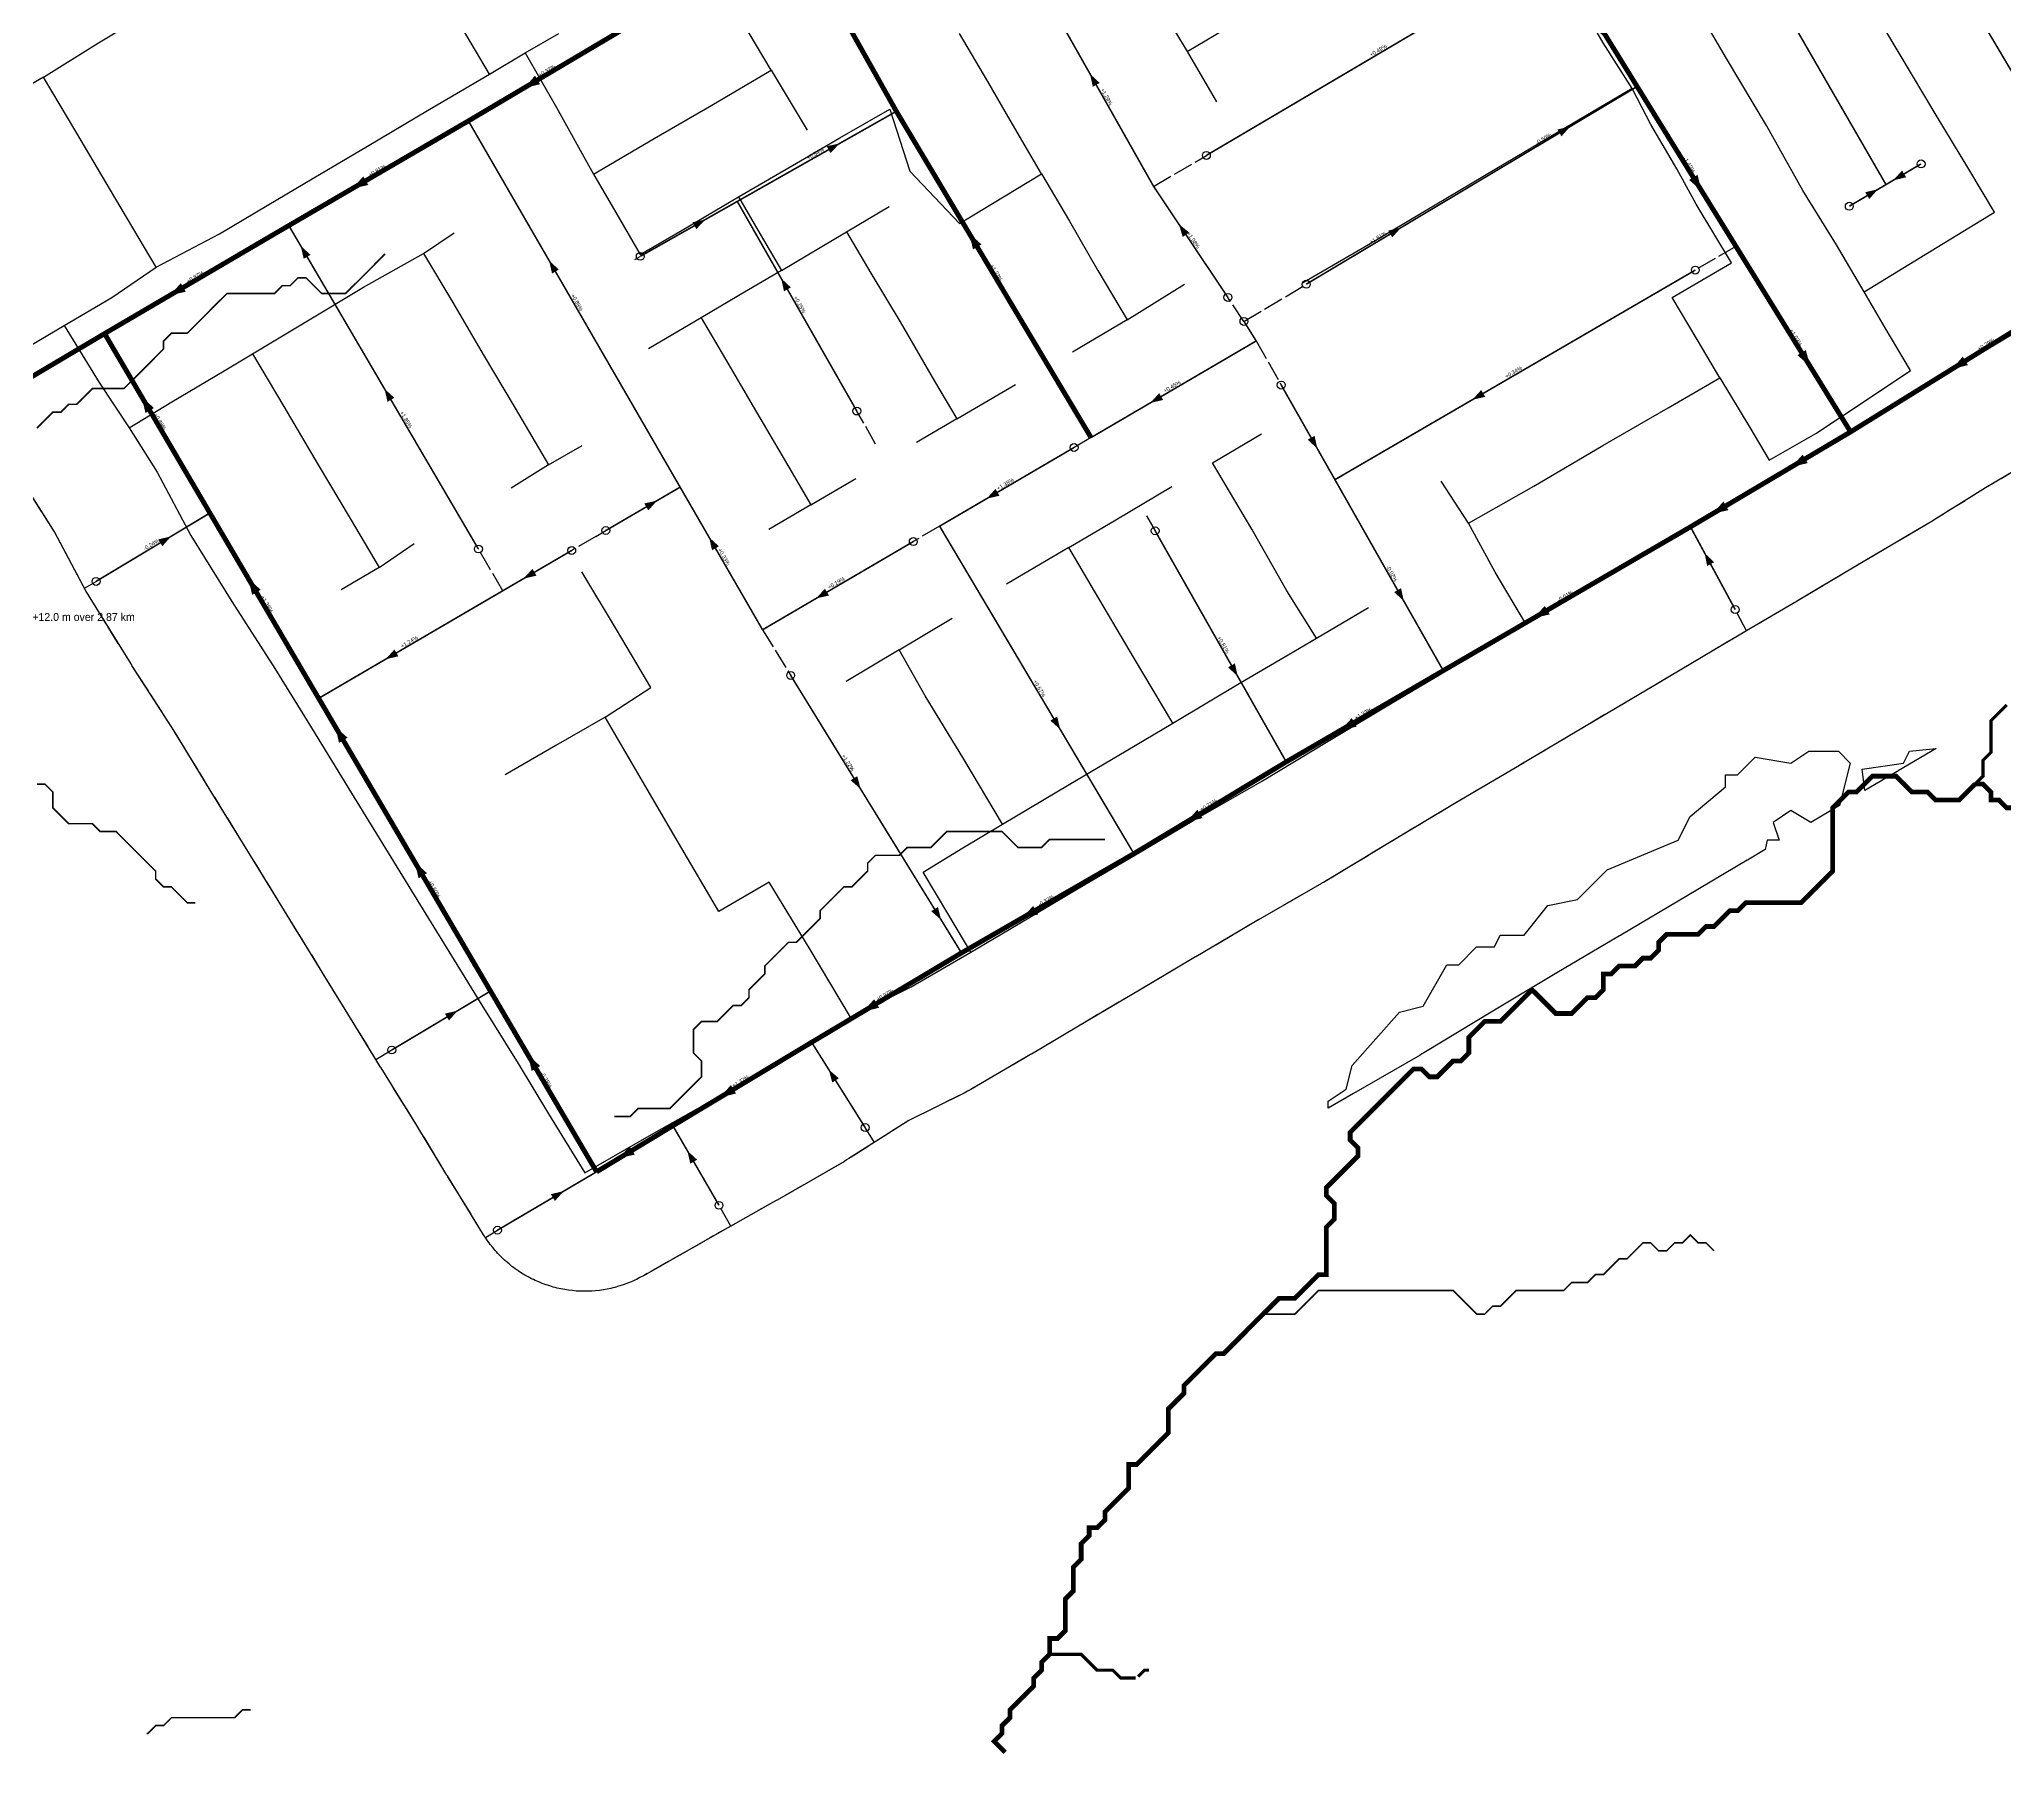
# Model space of a CAD drawing. Header units: metres. Extents: x 440276 to 476894, y 2561381 to 2578972.
# Drawn here: x 445579 to 446573, y 2565486 to 2566353 of the extents above; entities that cross this region are included whole.
import ezdxf
from ezdxf.enums import TextEntityAlignment as Align

# ---------------------------------------------------------------- set-up
doc = ezdxf.new("R2010")
doc.units = ezdxf.units.M
doc.header["$LTSCALE"] = 8
doc.linetypes.add('DASHDOT', pattern=[3.556, 2.54, -0.508, 0, -0.508])
doc.linetypes.add('DASHED', pattern=[1.524, 1.27, -0.254])
for name, color, linetype in [('A_ARROWS', 7, 'Continuous'), ('A_BRANCH', 7, 'Continuous'), ('A_BUILT_2006', 252, 'Continuous'), ('A_CATCHMENTS', 7, 'Continuous'), ('A_ENVELOPE', 3, 'Continuous'), ('A_GRADIENT', 8, 'Continuous'), ('A_HEAD_GAP', 8, 'Continuous'), ('A_HEADS', 8, 'Continuous'), ('A_LATERAL', 7, 'Continuous'), ('A_OUTLET_LABEL', 7, 'Continuous'), ('A_STREAMS', 5, 'Continuous'), ('A_SUBMAIN', 7, 'Continuous'), ('A_WADI', 4, 'Continuous')]:
    doc.layers.add(name, color=color, linetype=linetype)

msp = doc.modelspace()

# ---------------------------------------------------------------- linework, layer by layer
at = {"layer": 'A_ARROWS', "color": 2}
for points in [[(446373.2, 2566352.66), (446366.86, 2566358.15), (446371.12, 2566360.78)], [(446110.75, 2566335.87), (446115.64, 2566331.29), (446112.16, 2566329.32)], [(445824.41, 2566328.71), (445830.02, 2566334.93), (445832.57, 2566330.63)], [(446353.73, 2566309.27), (446349.26, 2566304.27), (446347.21, 2566307.71)], [(445984.09, 2566300.66), (445979.5, 2566295.77), (445977.53, 2566299.25)], [(446517.07, 2566282.02), (446521.57, 2566286.99), (446523.6, 2566283.55)], [(445737.47, 2566277.79), (445743.12, 2566283.98), (445745.64, 2566279.66)], [(446420.16, 2566276.69), (446413.83, 2566282.18), (446418.08, 2566284.81)], [(446509.44, 2566277.52), (446504.94, 2566272.54), (446502.91, 2566275.99)], [(445916.19, 2566262.2), (445911.6, 2566257.31), (445909.63, 2566260.79)], [(446155.75, 2566259.78), (446160.98, 2566255.58), (446157.65, 2566253.35)], [(446268.15, 2566258.15), (446263.68, 2566253.15), (446261.63, 2566256.58)], [(445711.48, 2566248.85), (445716.44, 2566244.34), (445712.99, 2566242.32)], [(446049.62, 2566255.2), (446055.87, 2566249.61), (446051.58, 2566247.05)], [(445837.14, 2566241.42), (445842.07, 2566236.88), (445838.61, 2566234.88)], [(445645.22, 2566223.81), (445650.85, 2566230.02), (445653.38, 2566225.71)], [(445954.53, 2566232.41), (445959.44, 2566227.84), (445955.96, 2566225.86)], [(446474.96, 2566188.05), (446468.62, 2566193.54), (446472.88, 2566196.17)], [(446546.76, 2566186.49), (446552.25, 2566192.83), (446554.88, 2566188.57)], [(445753.87, 2566176.53), (445758.83, 2566172.02), (445755.38, 2566170)], [(445631.04, 2566172.49), (445637.24, 2566166.85), (445632.93, 2566164.32)], [(446141.25, 2566169.42), (446145.76, 2566174.38), (446147.78, 2566170.93)], [(446304.12, 2566171), (446308.65, 2566175.95), (446310.66, 2566172.49)], [(446225.77, 2566146.25), (446220.87, 2566150.83), (446224.35, 2566152.8)], [(446465.64, 2566137.05), (446471.25, 2566143.28), (446473.8, 2566138.98)], [(445891.83, 2566120.05), (445887.31, 2566115.1), (445885.29, 2566118.55)], [(446058.43, 2566120.97), (446062.95, 2566125.93), (446064.97, 2566122.48)], [(446425.56, 2566113.28), (446431.16, 2566119.51), (446433.71, 2566115.21)], [(445645.93, 2566101.95), (445641.47, 2566096.94), (445639.41, 2566100.37)], [(445918.08, 2566101.42), (445923.02, 2566096.88), (445919.55, 2566094.88)], [(446421.66, 2566093.51), (446426.46, 2566088.83), (446422.95, 2566086.93)], [(445685.01, 2566080.54), (445691.22, 2566074.91), (445686.91, 2566072.38)], [(445824.2, 2566080.55), (445828.72, 2566085.5), (445830.74, 2566082.05)], [(445972.16, 2566070.5), (445976.67, 2566075.46), (445978.69, 2566072)], [(446269.51, 2566069.16), (446264.62, 2566073.74), (446268.1, 2566075.72)], [(446335.16, 2566060.58), (446340.82, 2566066.76), (446343.33, 2566062.44)], [(445754.37, 2566039.75), (445758.88, 2566044.7), (445760.9, 2566041.25)], [(446185.48, 2566031.11), (446180.58, 2566035.69), (446184.06, 2566037.67)], [(446095.69, 2566004.25), (446090.7, 2566008.73), (446094.14, 2566010.77)], [(446237.49, 2566003.8), (446243.15, 2566009.98), (446245.66, 2566005.66)], [(445728.95, 2566005.69), (445735.16, 2566000.06), (445730.85, 2565997.53)], [(445994.7, 2565974.13), (445989.64, 2565978.54), (445993.04, 2565980.63)], [(446159.5, 2565957.42), (446165.07, 2565963.69), (446167.65, 2565959.4)], [(445769.19, 2565937.15), (445775.39, 2565931.52), (445771.08, 2565928.99)], [(446035.45, 2565907.94), (446030.4, 2565912.34), (446033.8, 2565914.43)], [(446076.29, 2565908.81), (446081.98, 2565914.97), (446084.48, 2565910.64)], [(445790.94, 2565862.05), (445786.47, 2565857.05), (445784.42, 2565860.48)], [(445995.96, 2565861.54), (446001.55, 2565867.78), (446004.12, 2565863.49)], [(445826.42, 2565839.66), (445832.63, 2565834.03), (445828.31, 2565831.5)], [(445978.64, 2565832.15), (445983.73, 2565827.79), (445980.35, 2565825.66)], [(445923.54, 2565818.11), (445929.1, 2565824.38), (445931.68, 2565820.09)], [(445872.31, 2565787.24), (445877.86, 2565793.51), (445880.45, 2565789.23)], [(445907.07, 2565791.16), (445912.01, 2565786.62), (445908.55, 2565784.62)], [(445844.55, 2565770.72), (445840.05, 2565765.75), (445838.02, 2565769.19)]]:
    msp.add_solid(points, dxfattribs=at)
at = {"layer": 'A_BRANCH', "color": 2, "const_width": 0.8}
for points in [[(446587.62, 2566319.2), (446490.08, 2566483.57)], [(446180.52, 2566222.79), (446142.95, 2566278.9)], [(446220.13, 2566229.46), (446294.44, 2566273.85)], [(445801.35, 2566095.53), (445725.59, 2566224.78)], [(446207.51, 2566178.42), (446234.65, 2566130.6)], [(446102.7, 2566146.87), (446034.68, 2566107.07)], [(445865.83, 2566104.87), (445903.4, 2566126.81)], [(445959.33, 2566031.57), (446014.78, 2565941.52)]]:
    msp.add_lwpolyline(points, dxfattribs=at)
at = {"layer": 'A_BRANCH', "color": 2, "linetype": 'DASHED', "const_width": 0.8}
for points in [[(446169.62, 2566294.62), (446345.12, 2566398.08)], [(446416.98, 2566236.63), (446234.65, 2566130.6)], [(446021.36, 2566099.28), (445945.11, 2566054.67)]]:
    msp.add_lwpolyline(points, dxfattribs=at)
at = {"layer": 'A_BUILT_2006', "color": 252}
for points in [[(446139.73, 2566380.86), (446159.97, 2566347.16)], [(446370.37, 2566351.55), (446355.27, 2566377.45)], [(445609.1, 2566351.51), (445641.96, 2566371.11)], [(446159.97, 2566347.16), (446191.85, 2566366.11)], [(446520.65, 2566345.47), (446504.08, 2566373.17)], [(445806.92, 2566335.77), (445792.85, 2566359.61)], [(445825.06, 2566346.58), (445842.02, 2566356.26)], [(445949.39, 2566337.81), (445934.04, 2566363.5)], [(446059.01, 2566331.95), (446044.78, 2566356.24)], [(446432.79, 2566343.68), (446420.09, 2566365.23)], [(445581.35, 2566334.19), (445609.1, 2566351.51)], [(445806.92, 2566335.77), (445825.06, 2566346.58)], [(445825.06, 2566346.58), (445840.84, 2566318.93)], [(446159.97, 2566347.16), (446174.82, 2566321.71)], [(446385.09, 2566328.46), (446370.37, 2566351.55)], [(446538.87, 2566315.01), (446520.65, 2566345.47)], [(445775.56, 2566317.25), (445806.92, 2566335.77)], [(445919.4, 2566319.99), (445949.39, 2566337.81)], [(445949.39, 2566337.81), (445967.59, 2566307.33)], [(446452.89, 2566309.7), (446432.79, 2566343.68)], [(445581.35, 2566334.19), (445548.77, 2566315.36)], [(445597.76, 2566306.64), (445581.35, 2566334.19)], [(446070.44, 2566312.43), (446059.01, 2566331.95)], [(446385.09, 2566328.46), (446351.29, 2566308.5)], [(446394.45, 2566310.26), (446385.09, 2566328.46)], [(445745.26, 2566299.36), (445775.56, 2566317.25)], [(445840.84, 2566318.93), (445859.55, 2566285.09)], [(445890.21, 2566303.09), (445919.4, 2566319.99)], [(445984.26, 2566303.48), (446009.46, 2566318.06)], [(446009.46, 2566318.06), (446019.53, 2566286.7)], [(445617.96, 2566272.48), (445597.76, 2566306.64)], [(446086.28, 2566285.38), (446070.44, 2566312.43)], [(446351.29, 2566308.5), (446316.63, 2566288)], [(446407.54, 2566287.83), (446394.45, 2566310.26)], [(446471.39, 2566276.86), (446452.89, 2566309.7)], [(446555.27, 2566287.61), (446538.87, 2566315.01)], [(445718.13, 2566283.35), (445745.26, 2566299.36)], [(445859.55, 2566285.09), (445890.21, 2566303.09)], [(445962.3, 2566290.7), (445984.26, 2566303.48)], [(445932.97, 2566273.61), (445962.3, 2566290.7)], [(446019.53, 2566286.7), (446044.7, 2566260.21)], [(446316.63, 2566288), (446284.53, 2566269.01)], [(446417.42, 2566269.9), (446407.54, 2566287.83)], [(446568.3, 2566265.84), (446555.27, 2566287.61)], [(445694.44, 2566269.36), (445718.13, 2566283.35)], [(445859.55, 2566285.09), (445870.83, 2566265.69)], [(446061.46, 2566270.36), (446086.28, 2566285.38)], [(446086.28, 2566285.38), (446100.39, 2566261.28)], [(446488.32, 2566249.45), (446471.39, 2566276.86)], [(445638.3, 2566238.11), (445617.96, 2566272.48)], [(445670.42, 2566254.96), (445694.44, 2566269.36)], [(445904.41, 2566256.8), (445932.97, 2566273.61)], [(445932.97, 2566273.61), (445943.95, 2566254.76)], [(445987.55, 2566255.94), (446009.11, 2566268.75)], [(446044.7, 2566260.21), (446061.46, 2566270.36)], [(446284.53, 2566269.01), (446251.58, 2566249.46)], [(446435.27, 2566240.27), (446417.42, 2566269.9)], [(445870.83, 2566265.69), (445883.12, 2566244.57)], [(445883.12, 2566244.57), (445904.41, 2566256.8)], [(446100.39, 2566261.28), (446114.63, 2566236.48)], [(446536.34, 2566246.3), (446568.3, 2566265.84)], [(445638.3, 2566238.11), (445670.42, 2566254.96)], [(445773.67, 2566245.05), (445789.04, 2566255.39)], [(445943.95, 2566254.76), (445954.65, 2566236.38)], [(445954.65, 2566236.38), (445987.55, 2566255.94)], [(445987.55, 2566255.94), (445999.87, 2566235.06)], [(446251.58, 2566249.46), (446218.3, 2566229.95)], [(446502.41, 2566225.54), (446488.32, 2566249.45)], [(446502.41, 2566225.54), (446536.34, 2566246.3)], [(445615.89, 2566222.76), (445638.3, 2566238.11)], [(445743.18, 2566227.89), (445773.67, 2566245.05)], [(445773.67, 2566245.05), (445788.35, 2566220.18)], [(445954.65, 2566236.38), (445933.17, 2566223.72)], [(446114.63, 2566236.48), (446129.62, 2566211.38)], [(446405.28, 2566222.76), (446435.27, 2566240.27)], [(445713.27, 2566209.96), (445743.18, 2566227.89)], [(445999.87, 2566235.06), (446014.78, 2566210.46)], [(446129.62, 2566211.38), (446158.53, 2566229.42)], [(445591.82, 2566208.52), (445615.89, 2566222.76)], [(445788.35, 2566220.18), (445803.85, 2566193.93)], [(445933.17, 2566223.72), (445914.01, 2566212.47)], [(446417.88, 2566201.47), (446405.28, 2566222.76)], [(446513.07, 2566207.35), (446502.41, 2566225.54)], [(445565.41, 2566192.92), (445591.82, 2566208.52)], [(445591.82, 2566208.52), (445609.47, 2566179.8)], [(445687.1, 2566194.23), (445713.27, 2566209.96)], [(445914.01, 2566212.47), (445887.46, 2566196.71)], [(445914.01, 2566212.47), (445926.36, 2566191.48)], [(446014.78, 2566210.46), (446032.13, 2566180.36)], [(446129.62, 2566211.38), (446101.85, 2566195.17)], [(446525.86, 2566185.76), (446513.07, 2566207.35)], [(446560.4, 2566194.1), (446587.2, 2566210.03)], [(446429.33, 2566182.11), (446417.88, 2566201.47)], [(445672.7, 2566185.6), (445687.1, 2566194.23)], [(445687.1, 2566194.23), (445702.87, 2566167.6)], [(445803.85, 2566193.93), (445819.9, 2566166.75)], [(445926.36, 2566191.48), (445940.35, 2566167.68)], [(446532.62, 2566177.73), (446560.4, 2566194.1)], [(445609.47, 2566179.8), (445624.68, 2566156.83)], [(445646.34, 2566169.92), (445672.7, 2566185.6)], [(446032.13, 2566180.36), (446043.36, 2566161.32)], [(446043.36, 2566161.32), (446073.03, 2566178.77)], [(446403.17, 2566166.87), (446429.33, 2566182.11)], [(446429.33, 2566182.11), (446444.52, 2566156.92)], [(446501.84, 2566169.85), (446525.86, 2566185.76)], [(446505.43, 2566160.76), (446532.62, 2566177.73)], [(445624.68, 2566156.83), (445646.34, 2566169.92)], [(445702.87, 2566167.6), (445720.31, 2566138.15)], [(445819.9, 2566166.75), (445836.81, 2566138.1)], [(445940.35, 2566167.68), (445958.47, 2566136.86)], [(446370.14, 2566147.88), (446403.17, 2566166.87)], [(446477.96, 2566153.88), (446501.84, 2566169.85)], [(445624.68, 2566156.83), (445638.78, 2566134.34)], [(446043.36, 2566161.32), (446023.04, 2566149.37)], [(446444.52, 2566156.92), (446454.4, 2566140.54)], [(446472.2, 2566141.1), (446505.43, 2566160.76)], [(445836.81, 2566138.1), (445853.93, 2566147.92)], [(446172.75, 2566139.19), (446197.54, 2566153.8)], [(446335.26, 2566127.3), (446370.14, 2566147.88)], [(446454.4, 2566140.54), (446477.96, 2566153.88)], [(445720.31, 2566138.15), (445736.44, 2566110.92)], [(445836.81, 2566138.1), (445817.88, 2566126.25)], [(445958.47, 2566136.86), (445969.6, 2566117.95)], [(446192.65, 2566105.62), (446172.75, 2566139.19)], [(446438.14, 2566120.94), (446472.2, 2566141.1)], [(445638.78, 2566134.34), (445655.89, 2566102.44)], [(445969.6, 2566117.95), (445992.26, 2566131.27)], [(446123.76, 2566110.36), (446152.17, 2566127.06)], [(446302.14, 2566108.56), (446288.4, 2566129.83)], [(446302.14, 2566108.56), (446335.26, 2566127.3)], [(445969.6, 2566117.95), (445948.28, 2566105.41)], [(446414.02, 2566106.8), (446438.14, 2566120.94)], [(445736.44, 2566110.92), (445751.14, 2566086.1)], [(446099.99, 2566096.31), (446123.76, 2566110.36)], [(446315.76, 2566083.73), (446302.14, 2566108.56)], [(445655.89, 2566102.44), (445676.61, 2566069.04)], [(445751.14, 2566086.1), (445768.89, 2566098.37)], [(446210.27, 2566074.38), (446192.65, 2566105.62)], [(446390.38, 2566092.82), (446414.02, 2566106.8)], [(446099.99, 2566096.31), (446068.45, 2566077.72)], [(446113.09, 2566074.21), (446099.99, 2566096.31)], [(446361.7, 2566075.8), (446390.38, 2566092.82)], [(445751.14, 2566086.1), (445731.86, 2566074.91)], [(445871.2, 2566054.76), (445853.76, 2566084.06)], [(446331.18, 2566057.75), (446315.76, 2566083.73)], [(445676.61, 2566069.04), (445698.38, 2566035.12)], [(446133.31, 2566039.9), (446113.09, 2566074.21)], [(446225.35, 2566050.44), (446210.27, 2566074.38)], [(446331.18, 2566057.75), (446361.7, 2566075.8)], [(446014.2, 2566044.5), (446041.06, 2566060.49)], [(446225.35, 2566050.44), (446251.57, 2566065.98)], [(446297.55, 2566037.75), (446331.18, 2566057.75)], [(445888.62, 2566025.5), (445871.2, 2566054.76)], [(446210.98, 2566041.93), (446225.35, 2566050.44)], [(446014.2, 2566044.5), (445987.34, 2566028.52)], [(446027.35, 2566021.28), (446014.2, 2566044.5)], [(446152.7, 2566007.38), (446133.31, 2566039.9)], [(446187.08, 2566027.94), (446210.98, 2566041.93)], [(446265.21, 2566018.73), (446297.55, 2566037.75)], [(445698.38, 2566035.12), (445716.87, 2566005.02)], [(446152.7, 2566007.38), (446187.08, 2566027.94)], [(445865.41, 2566010.42), (445888.62, 2566025.5)], [(446046.93, 2565989.28), (446027.35, 2566021.28)], [(446231.18, 2565998.28), (446265.21, 2566018.73)], [(445865.41, 2566010.42), (445840.55, 2565996.11)], [(445884.36, 2565978.04), (445865.41, 2566010.42)], [(445716.87, 2566005.02), (445737.19, 2565971.95)], [(446129.13, 2565993.41), (446152.7, 2566007.38)], [(446197.99, 2565978.3), (446231.18, 2565998.28)], [(445840.55, 2565996.11), (445814.82, 2565981.31)], [(446066.49, 2565956.28), (446046.93, 2565989.28)], [(446100.16, 2565976.38), (446129.13, 2565993.41)], [(445902.65, 2565946.91), (445884.36, 2565978.04)], [(446163.36, 2565958.39), (446197.99, 2565978.3)], [(445737.19, 2565971.95), (445757.08, 2565939.58)], [(446066.49, 2565956.28), (446100.16, 2565976.38)], [(446133.76, 2565940.88), (446163.36, 2565958.39)], [(446046.45, 2565944.4), (446066.49, 2565956.28)], [(445757.08, 2565939.58), (445773.46, 2565912.93)], [(445923.06, 2565912.15), (445902.65, 2565946.91)], [(446026.39, 2565932.13), (446046.45, 2565944.4)], [(446105.28, 2565924.13), (446133.76, 2565940.88)], [(446038.86, 2565911.11), (446026.39, 2565932.13)], [(445948.43, 2565926.95), (445923.06, 2565912.15)], [(445969.23, 2565892.87), (445948.43, 2565926.95)], [(446074.33, 2565905.81), (446105.28, 2565924.13)], [(445773.46, 2565912.93), (445790.45, 2565885.28)], [(446050.49, 2565891.63), (446038.86, 2565911.11)], [(446050.49, 2565891.63), (446074.33, 2565905.81)], [(445989.55, 2565858.73), (445969.23, 2565892.87)], [(446020.24, 2565874.04), (446050.49, 2565891.63)], [(445790.45, 2565885.28), (445803.02, 2565864.84)], [(445989.55, 2565858.73), (446020.24, 2565874.04)], [(445803.02, 2565864.84), (445821.44, 2565835.26)], [(445956.64, 2565837.83), (445989.55, 2565858.73)], [(445821.44, 2565835.26), (445836.77, 2565809.89)], [(445922.56, 2565818.27), (445956.64, 2565837.83)], [(445836.77, 2565809.89), (445855.13, 2565780.03)], [(445889, 2565799.31), (445922.56, 2565818.27)], [(445855.13, 2565780.03), (445889, 2565799.31)]]:
    msp.add_lwpolyline(points, dxfattribs=at)
at = {"layer": 'A_CATCHMENTS', "color": 2, "linetype": 'DASHED'}
msp.add_lwpolyline([(446590.86, 2566142.41), (446563.73, 2566126.43), (446537.2, 2566109.87), (446536.58, 2566109.52), (446535.99, 2566109.13), (446502.75, 2566089.46), (446468.69, 2566069.31), (446468.59, 2566069.25), (446468.49, 2566069.19), (446444.47, 2566055.1), (446420.96, 2566041.19), (446392.3, 2566024.2), (446392.27, 2566024.18), (446392.24, 2566024.16), (446361.79, 2566006.15), (446328.22, 2565986.18), (446328.09, 2565986.12), (446327.97, 2565986.04), (446295.87, 2565967.16), (446262.1, 2565946.86), (446228.94, 2565926.9), (446228.4, 2565926.61), (446227.89, 2565926.28), (446193.59, 2565906.56), (446164.32, 2565889.24), (446164.25, 2565889.21), (446164.19, 2565889.16), (446135.77, 2565872.45), (446104.94, 2565854.21), (446081.17, 2565840.07), (446080.9, 2565839.93), (446080.65, 2565839.76), (446050.4, 2565822.17), (446048.7, 2565821.29), (446047.03, 2565820.35), (446019.1, 2565806.42), (445988.8, 2565787.18), (445987.64, 2565786.51), (445986.5, 2565785.79), (445952.43, 2565766.23), (445952.25, 2565766.14), (445952.07, 2565766.03), (445918.6, 2565747.12), (445884.82, 2565727.89), (445883.09, 2565727.02), (445881.4, 2565726.08), (445880.47, 2565725.69), (445879.56, 2565725.23), (445877.76, 2565724.53), (445875.99, 2565723.77), (445875.02, 2565723.46), (445874.08, 2565723.1), (445872.21, 2565722.58), (445870.37, 2565722), (445869.38, 2565721.79), (445868.4, 2565721.52), (445866.5, 2565721.18), (445864.61, 2565720.78), (445863.6, 2565720.67), (445862.61, 2565720.5), (445860.68, 2565720.35), (445858.76, 2565720.14), (445857.74, 2565720.13), (445856.73, 2565720.05), (445854.8, 2565720.09), (445852.87, 2565720.07), (445851.86, 2565720.16), (445850.85, 2565720.18), (445848.93, 2565720.41), (445847, 2565720.58), (445846.01, 2565720.77), (445845, 2565720.89), (445843.12, 2565721.31), (445841.22, 2565721.66), (445840.24, 2565721.95), (445839.25, 2565722.17), (445837.42, 2565722.77), (445835.56, 2565723.31), (445834.62, 2565723.69), (445833.66, 2565724), (445831.89, 2565724.78), (445830.1, 2565725.5), (445829.2, 2565725.97), (445828.27, 2565726.38), (445826.59, 2565727.32), (445824.87, 2565728.22), (445824.02, 2565728.77), (445823.14, 2565729.27), (445821.56, 2565730.38), (445819.94, 2565731.43), (445819.15, 2565732.06), (445818.32, 2565732.65), (445816.85, 2565733.91), (445815.35, 2565735.11), (445814.62, 2565735.82), (445813.85, 2565736.48), (445812.52, 2565737.88), (445811.14, 2565739.23), (445810.48, 2565740.01), (445809.78, 2565740.74), (445808.59, 2565742.26), (445807.35, 2565743.74), (445806.78, 2565744.57), (445806.15, 2565745.37), (445805.11, 2565747), (445804.02, 2565748.6), (445785.66, 2565778.46), (445785.54, 2565778.67), (445785.41, 2565778.86), (445770.29, 2565803.89), (445752.09, 2565833.11), (445752, 2565833.27), (445751.9, 2565833.42), (445739.33, 2565853.87), (445739.33, 2565853.87), (445739.33, 2565853.87), (445722.34, 2565881.52), (445705.96, 2565908.17), (445705.96, 2565908.17), (445705.96, 2565908.17), (445686.07, 2565940.54), (445665.75, 2565973.61), (445665.75, 2565973.61), (445665.75, 2565973.61), (445647.56, 2566003.21), (445626.11, 2566036.64), (445625.89, 2566037.03), (445625.63, 2566037.4), (445604.91, 2566070.8), (445603.99, 2566072.45), (445603.01, 2566074.08), (445586.86, 2566104.19), (445574.24, 2566124.33)], dxfattribs=at)
at = {"layer": 'A_ENVELOPE', "color": 3}
msp.add_lwpolyline([(446590.86, 2566142.41), (446563.73, 2566126.43), (446537.2, 2566109.87), (446536.58, 2566109.52), (446535.99, 2566109.13), (446502.75, 2566089.46), (446468.69, 2566069.31), (446468.59, 2566069.25), (446468.49, 2566069.19), (446444.47, 2566055.1), (446420.96, 2566041.19), (446392.3, 2566024.2), (446392.27, 2566024.18), (446392.24, 2566024.16), (446361.79, 2566006.15), (446328.22, 2565986.18), (446328.09, 2565986.12), (446327.97, 2565986.04), (446295.87, 2565967.16), (446262.1, 2565946.86), (446228.94, 2565926.9), (446228.4, 2565926.61), (446227.89, 2565926.28), (446193.59, 2565906.56), (446164.32, 2565889.24), (446164.25, 2565889.21), (446164.19, 2565889.16), (446135.77, 2565872.45), (446104.94, 2565854.21), (446081.17, 2565840.07), (446080.9, 2565839.93), (446080.65, 2565839.76), (446050.4, 2565822.17), (446048.7, 2565821.29), (446047.03, 2565820.35), (446019.1, 2565806.42), (445988.8, 2565787.18), (445987.64, 2565786.51), (445986.5, 2565785.79), (445952.43, 2565766.23), (445952.25, 2565766.14), (445952.07, 2565766.03), (445918.6, 2565747.12), (445884.82, 2565727.89), (445883.09, 2565727.02), (445881.4, 2565726.08), (445880.47, 2565725.69), (445879.56, 2565725.23), (445877.76, 2565724.53), (445875.99, 2565723.77), (445875.02, 2565723.46), (445874.08, 2565723.1), (445872.21, 2565722.58), (445870.37, 2565722), (445869.38, 2565721.79), (445868.4, 2565721.52), (445866.5, 2565721.18), (445864.61, 2565720.78), (445863.6, 2565720.67), (445862.61, 2565720.5), (445860.68, 2565720.35), (445858.76, 2565720.14), (445857.74, 2565720.13), (445856.73, 2565720.05), (445854.8, 2565720.09), (445852.87, 2565720.07), (445851.86, 2565720.16), (445850.85, 2565720.18), (445848.93, 2565720.41), (445847, 2565720.58), (445846.01, 2565720.77), (445845, 2565720.89), (445843.12, 2565721.31), (445841.22, 2565721.66), (445840.24, 2565721.95), (445839.25, 2565722.17), (445837.42, 2565722.77), (445835.56, 2565723.31), (445834.62, 2565723.69), (445833.66, 2565724), (445831.89, 2565724.78), (445830.1, 2565725.5), (445829.2, 2565725.97), (445828.27, 2565726.38), (445826.59, 2565727.32), (445824.87, 2565728.22), (445824.02, 2565728.77), (445823.14, 2565729.27), (445821.56, 2565730.38), (445819.94, 2565731.43), (445819.15, 2565732.06), (445818.32, 2565732.65), (445816.85, 2565733.91), (445815.35, 2565735.11), (445814.62, 2565735.82), (445813.85, 2565736.48), (445812.52, 2565737.88), (445811.14, 2565739.23), (445810.48, 2565740.01), (445809.78, 2565740.74), (445808.59, 2565742.26), (445807.35, 2565743.74), (445806.78, 2565744.57), (445806.15, 2565745.37), (445805.11, 2565747), (445804.02, 2565748.6), (445785.66, 2565778.46), (445785.54, 2565778.67), (445785.41, 2565778.86), (445770.29, 2565803.89), (445752.09, 2565833.11), (445752, 2565833.27), (445751.9, 2565833.42), (445739.33, 2565853.87), (445739.33, 2565853.87), (445739.33, 2565853.87), (445722.34, 2565881.52), (445705.96, 2565908.17), (445705.96, 2565908.17), (445705.96, 2565908.17), (445686.07, 2565940.54), (445665.75, 2565973.61), (445665.75, 2565973.61), (445665.75, 2565973.61), (445647.56, 2566003.21), (445626.11, 2566036.64), (445625.89, 2566037.03), (445625.63, 2566037.4), (445604.91, 2566070.8), (445603.99, 2566072.45), (445603.01, 2566074.08), (445586.86, 2566104.19), (445574.24, 2566124.33)], dxfattribs=at)
at = {"layer": 'A_HEAD_GAP', "color": 8, "linetype": 'DASHED'}
for points in [[(446142.95, 2566278.9), (446169.62, 2566294.62)], [(446437.53, 2566248.59), (446416.98, 2566236.63)], [(445880.51, 2566242), (445883.26, 2566243.56)], [(446188.64, 2566210.66), (446220.13, 2566229.46)], [(446188.64, 2566210.66), (446180.52, 2566222.79)], [(446194.83, 2566200.76), (446207.51, 2566178.42)], [(446002.32, 2566148.59), (445992.78, 2566165.32)], [(446111.28, 2566151.89), (446102.7, 2566146.87)], [(446034.68, 2566107.07), (446021.36, 2566099.28)], [(446139.4, 2566112.3), (446143.71, 2566104.7)], [(445860.69, 2566101.87), (445848.56, 2566094.78)], [(445860.69, 2566101.87), (445865.83, 2566104.87)], [(445813.72, 2566074.42), (445801.35, 2566095.53)], [(445602.16, 2566075.67), (445607.95, 2566079.14)], [(446442.93, 2566054.19), (446437.14, 2566064.89)], [(445945.11, 2566054.67), (445959.33, 2566031.57)], [(445749.5, 2565837.32), (445757.53, 2565842.11)], [(446001.71, 2565795.37), (445997.01, 2565802.88)], [(445929.13, 2565753.07), (445923.07, 2565763.53)], [(445804.87, 2565747.35), (445811.02, 2565750.97)]]:
    msp.add_lwpolyline(points, dxfattribs=at)
at = {"layer": 'A_HEADS', "color": 2}
for centre in [(446169.62, 2566294.62), (446531.17, 2566290.33), (446494.86, 2566268.92), (445883.26, 2566243.56), (446416.98, 2566236.63), (446220.13, 2566229.46), (446180.52, 2566222.79), (446188.64, 2566210.66), (446207.51, 2566178.42), (445992.78, 2566165.32), (446102.7, 2566146.87), (445865.83, 2566104.87), (445801.35, 2566095.53), (446021.36, 2566099.28), (446143.71, 2566104.7), (445848.56, 2566094.78), (445607.95, 2566079.14), (446437.14, 2566064.89), (445959.33, 2566031.57), (445757.53, 2565842.11), (445997.01, 2565802.88), (445923.07, 2565763.53), (445811.02, 2565750.97)]:
    msp.add_circle(centre, 2, dxfattribs=at)
at = {"layer": 'A_LATERAL', "color": 2, "const_width": 0.8}
for points in [[(446513.42, 2566279.86), (446419.77, 2566442.1)], [(446142.95, 2566278.9), (446092.56, 2566368.05)], [(445932.33, 2566271.35), (446012.79, 2566316.92)], [(445903.4, 2566126.81), (445796.3, 2566312.06)], [(446034.68, 2566107.07), (446132.96, 2565941.43)], [(446143.71, 2566104.7), (446210.03, 2565987.85)], [(445848.56, 2566094.78), (445813.72, 2566074.42)], [(445813.72, 2566074.42), (445720.56, 2566019.99)], [(445923.07, 2565763.53), (445899.75, 2565803.8)], [(445811.02, 2565750.97), (445861.15, 2565780.5)]]:
    msp.add_lwpolyline(points, dxfattribs=at)
at = {"layer": 'A_LATERAL', "color": 2, "linetype": 'DASHDOT', "const_width": 0.8}
for points in [[(446294.44, 2566273.85), (446387.53, 2566329.47)], [(446494.86, 2566268.92), (446513.42, 2566279.86)], [(445883.26, 2566243.56), (445932.33, 2566271.35)], [(445725.59, 2566224.78), (445705.45, 2566259.14)], [(445607.95, 2566079.14), (445665.53, 2566113.72)], [(446437.14, 2566064.89), (446414.51, 2566106.72)], [(446014.78, 2565941.52), (446045.74, 2565891.22)], [(445757.53, 2565842.11), (445807.48, 2565871.92)]]:
    msp.add_lwpolyline(points, dxfattribs=at)
at = {"layer": 'A_LATERAL', "color": 2, "linetype": 'DASHED', "const_width": 0.8}
for points in [[(446531.17, 2566290.33), (446513.42, 2566279.86)], [(445992.78, 2566165.32), (445932.33, 2566271.35)], [(446188.64, 2566210.66), (446194.83, 2566200.76)], [(446194.83, 2566200.76), (446111.28, 2566151.89)], [(445945.11, 2566054.67), (445903.4, 2566126.81)], [(446234.65, 2566130.6), (446289.47, 2566034)], [(445997.01, 2565802.88), (445969.94, 2565846.01)]]:
    msp.add_lwpolyline(points, dxfattribs=at)
at = {"layer": 'A_STREAMS', "color": 5}
for points, const_width in [([(445754.15, 2566244.73), (445750.15, 2566240.73), (445746.15, 2566236.72), (445742.15, 2566232.72), (445738.14, 2566228.72), (445734.14, 2566224.72), (445730.14, 2566224.72), (445726.14, 2566224.72), (445722.14, 2566224.72), (445718.13, 2566228.72), (445714.13, 2566232.72), (445710.13, 2566232.72), (445706.13, 2566228.72), (445702.13, 2566228.72), (445698.13, 2566224.72), (445694.12, 2566224.72), (445690.12, 2566224.72), (445686.12, 2566224.72), (445682.12, 2566224.72), (445678.12, 2566224.72), (445674.12, 2566224.72), (445670.11, 2566220.72), (445666.11, 2566216.72), (445662.11, 2566212.71), (445658.11, 2566208.71), (445654.11, 2566204.71), (445650.11, 2566204.71), (445646.1, 2566204.71), (445642.1, 2566200.71), (445642.1, 2566196.71), (445638.1, 2566192.71), (445634.1, 2566188.7), (445630.1, 2566184.7), (445626.09, 2566180.7), (445622.09, 2566176.7), (445618.09, 2566176.7), (445614.09, 2566176.7), (445610.09, 2566176.7), (445606.09, 2566176.7), (445602.08, 2566172.7), (445598.08, 2566168.69), (445594.08, 2566168.69), (445590.08, 2566164.69), (445586.08, 2566164.69), (445582.08, 2566160.69), (445578.07, 2566156.69)], 0.8), ([(446574.51, 2566016.63), (446570.51, 2566012.63), (446566.51, 2566008.62), (446566.51, 2566004.62), (446566.51, 2566000.62), (446566.51, 2565996.62), (446566.51, 2565992.62), (446562.5, 2565988.61), (446562.5, 2565984.61), (446562.5, 2565980.61), (446558.5, 2565976.61)], 1.6), ([(446558.5, 2565976.61), (446554.5, 2565972.61), (446550.5, 2565968.61), (446546.5, 2565968.61), (446542.49, 2565968.61), (446538.49, 2565968.61), (446534.49, 2565972.61), (446530.49, 2565972.61), (446526.49, 2565972.61), (446522.49, 2565976.61), (446518.48, 2565980.61), (446514.48, 2565980.61), (446510.48, 2565980.61), (446506.48, 2565980.61), (446502.48, 2565976.61), (446498.48, 2565972.61), (446494.47, 2565972.61), (446490.47, 2565968.61), (446486.47, 2565964.6), (446486.47, 2565960.6), (446486.47, 2565956.6), (446486.47, 2565952.6), (446486.47, 2565948.6), (446486.47, 2565944.59), (446486.47, 2565940.59), (446486.47, 2565936.59), (446486.47, 2565932.59), (446482.47, 2565928.59), (446478.47, 2565924.59), (446474.47, 2565920.58), (446470.46, 2565916.58), (446466.46, 2565916.58), (446462.46, 2565916.58), (446458.46, 2565916.58), (446454.46, 2565916.58), (446450.45, 2565916.58), (446446.45, 2565916.58), (446442.45, 2565916.58), (446438.45, 2565912.58), (446434.45, 2565912.58), (446430.45, 2565908.58), (446426.44, 2565904.58), (446422.44, 2565904.58), (446418.44, 2565900.58), (446414.44, 2565900.58), (446410.44, 2565900.58), (446406.44, 2565900.58), (446402.43, 2565900.58), (446398.43, 2565896.57), (446398.43, 2565892.57), (446394.43, 2565888.57), (446390.43, 2565888.57), (446386.43, 2565884.57), (446382.42, 2565884.57), (446378.42, 2565884.57), (446374.42, 2565880.57), (446370.42, 2565880.57), (446370.42, 2565876.56), (446370.42, 2565872.56), (446366.42, 2565868.56), (446362.42, 2565868.56), (446358.41, 2565864.56), (446354.41, 2565860.56), (446350.41, 2565860.56), (446346.41, 2565860.56), (446342.41, 2565864.56), (446338.41, 2565868.56), (446334.4, 2565872.56), (446330.4, 2565868.56), (446326.4, 2565864.56), (446322.4, 2565860.56), (446318.4, 2565856.56), (446314.4, 2565856.56), (446310.39, 2565856.56), (446306.39, 2565852.55), (446302.39, 2565848.55), (446302.39, 2565844.55), (446302.39, 2565840.55), (446298.39, 2565836.55), (446294.39, 2565836.55), (446290.38, 2565832.54), (446286.38, 2565828.54), (446282.38, 2565828.54), (446278.38, 2565832.54), (446274.38, 2565832.54), (446270.38, 2565828.54), (446266.37, 2565824.54), (446262.37, 2565820.54), (446258.37, 2565816.54), (446254.37, 2565812.54), (446250.37, 2565808.53), (446246.37, 2565804.53), (446242.36, 2565800.53), (446242.36, 2565796.53), (446246.37, 2565792.53), (446246.37, 2565788.53), (446242.36, 2565784.52), (446238.36, 2565780.52), (446234.36, 2565776.52), (446230.36, 2565772.52), (446230.36, 2565768.52), (446234.36, 2565764.51), (446234.36, 2565760.51), (446234.36, 2565756.51), (446230.36, 2565752.51), (446230.36, 2565748.51), (446230.36, 2565744.51), (446230.36, 2565740.5), (446230.36, 2565736.5), (446230.36, 2565732.5), (446230.36, 2565728.5), (446226.36, 2565728.5), (446222.35, 2565724.5), (446218.35, 2565720.5), (446214.35, 2565716.49), (446210.35, 2565716.49), (446206.35, 2565716.49), (446202.35, 2565712.49), (446198.34, 2565708.49)], 2.4), ([(446578.51, 2565964.6), (446574.51, 2565964.6), (446570.51, 2565968.61), (446566.51, 2565968.61), (446566.51, 2565972.61), (446562.5, 2565976.61), (446558.5, 2565976.61)], 2.4), ([(445658.11, 2565916.58), (445654.11, 2565916.58), (445650.11, 2565920.58), (445646.1, 2565924.59), (445642.1, 2565924.59), (445638.1, 2565928.59), (445638.1, 2565932.59), (445634.1, 2565936.59), (445630.1, 2565940.59), (445626.09, 2565944.59), (445622.09, 2565948.6), (445618.09, 2565952.6), (445614.09, 2565952.6), (445610.09, 2565952.6), (445606.09, 2565956.6), (445602.08, 2565956.6), (445598.08, 2565956.6), (445594.08, 2565956.6), (445590.08, 2565960.6), (445586.08, 2565964.6), (445586.08, 2565968.61), (445586.08, 2565972.61), (445582.08, 2565976.61), (445578.07, 2565976.61)], 0.8), ([(446118.31, 2565948.6), (446114.31, 2565948.6), (446110.31, 2565948.6), (446106.3, 2565948.6), (446102.3, 2565948.6), (446098.3, 2565948.6), (446094.3, 2565948.6), (446090.3, 2565948.6), (446086.3, 2565944.59), (446082.29, 2565944.59), (446078.29, 2565944.59), (446074.29, 2565944.59), (446070.29, 2565948.6), (446066.29, 2565952.6), (446062.29, 2565952.6), (446058.28, 2565952.6), (446054.28, 2565952.6), (446050.28, 2565952.6), (446046.28, 2565952.6), (446042.28, 2565952.6), (446038.27, 2565952.6), (446034.27, 2565948.6), (446030.27, 2565944.59), (446026.27, 2565944.59), (446022.27, 2565944.59), (446018.27, 2565944.59), (446014.26, 2565940.59), (446010.26, 2565940.59), (446006.26, 2565940.59), (446002.26, 2565940.59), (445998.26, 2565936.59), (445998.26, 2565932.59), (445994.26, 2565928.59), (445990.25, 2565924.59), (445986.25, 2565924.59), (445982.25, 2565920.58), (445978.25, 2565916.58), (445974.25, 2565912.58), (445974.25, 2565908.58), (445970.24, 2565904.58), (445966.24, 2565900.58), (445962.24, 2565896.57), (445958.24, 2565896.57), (445954.24, 2565892.57), (445950.24, 2565888.57), (445946.23, 2565884.57), (445946.23, 2565880.57), (445942.23, 2565876.56), (445938.23, 2565872.56), (445938.23, 2565868.56), (445934.23, 2565864.56), (445930.23, 2565864.56), (445926.23, 2565860.56), (445922.22, 2565856.56), (445918.22, 2565856.56), (445914.22, 2565856.56), (445910.22, 2565852.55), (445910.22, 2565848.55), (445910.22, 2565844.55), (445910.22, 2565840.55), (445914.22, 2565836.55), (445914.22, 2565832.54), (445914.22, 2565828.54), (445910.22, 2565824.54), (445906.22, 2565820.54), (445902.22, 2565816.54), (445898.21, 2565812.54), (445894.21, 2565812.54), (445890.21, 2565812.54), (445886.21, 2565812.54), (445882.21, 2565812.54), (445878.2, 2565808.53), (445874.2, 2565808.53), (445870.2, 2565808.53)], 0.8), ([(446426.44, 2565740.5), (446422.44, 2565744.51), (446418.44, 2565744.51), (446414.44, 2565748.51), (446410.44, 2565744.51), (446406.44, 2565744.51), (446402.43, 2565740.5), (446398.43, 2565740.5), (446394.43, 2565744.51), (446390.43, 2565744.51), (446386.43, 2565740.5), (446382.42, 2565736.5), (446378.42, 2565736.5), (446374.42, 2565732.5), (446370.42, 2565728.5), (446366.42, 2565728.5), (446362.42, 2565724.5), (446358.41, 2565724.5), (446354.41, 2565724.5), (446350.41, 2565720.5), (446346.41, 2565720.5), (446342.41, 2565720.5), (446338.41, 2565720.5), (446334.4, 2565720.5), (446330.4, 2565720.5), (446326.4, 2565720.5), (446322.4, 2565716.49), (446318.4, 2565712.49), (446314.4, 2565712.49), (446310.39, 2565708.49), (446306.39, 2565708.49), (446302.39, 2565712.49), (446298.39, 2565716.49), (446294.39, 2565720.5), (446290.38, 2565720.5), (446286.38, 2565720.5), (446282.38, 2565720.5), (446278.38, 2565720.5), (446274.38, 2565720.5), (446270.38, 2565720.5), (446266.37, 2565720.5), (446262.37, 2565720.5), (446258.37, 2565720.5), (446254.37, 2565720.5), (446250.37, 2565720.5), (446246.37, 2565720.5), (446242.36, 2565720.5), (446238.36, 2565720.5), (446234.36, 2565720.5), (446230.36, 2565720.5), (446226.36, 2565720.5), (446222.35, 2565716.49), (446218.35, 2565712.49), (446214.35, 2565708.49), (446210.35, 2565708.49), (446206.35, 2565708.49), (446202.35, 2565708.49), (446198.34, 2565708.49)], 0.8), ([(446198.34, 2565708.49), (446194.34, 2565704.49), (446190.34, 2565700.49), (446186.34, 2565696.48), (446182.34, 2565692.48), (446178.34, 2565688.48), (446174.33, 2565688.48), (446170.33, 2565684.48), (446166.33, 2565680.48), (446162.33, 2565676.48), (446158.33, 2565672.47), (446158.33, 2565668.47), (446154.33, 2565664.47), (446150.32, 2565660.47), (446150.32, 2565656.47), (446150.32, 2565652.46), (446150.32, 2565648.46), (446146.32, 2565644.46), (446142.32, 2565640.46), (446138.32, 2565636.46), (446134.32, 2565632.46), (446130.31, 2565632.46), (446130.31, 2565628.45), (446130.31, 2565624.45), (446130.31, 2565620.45), (446126.31, 2565616.45), (446122.31, 2565612.45), (446118.31, 2565608.45), (446118.31, 2565604.44), (446114.31, 2565600.44), (446110.31, 2565600.44), (446110.31, 2565596.44), (446106.3, 2565592.44), (446106.3, 2565588.44), (446106.3, 2565584.43), (446102.3, 2565580.43), (446102.3, 2565576.43), (446102.3, 2565572.43), (446102.3, 2565568.43), (446098.3, 2565564.43), (446098.3, 2565560.42), (446098.3, 2565556.42), (446098.3, 2565552.42), (446098.3, 2565548.42), (446094.3, 2565544.42), (446090.3, 2565544.42), (446090.3, 2565540.41), (446090.3, 2565536.41)], 2.4), ([(446090.3, 2565536.41), (446086.3, 2565532.41), (446086.3, 2565528.41), (446082.29, 2565524.41), (446082.29, 2565520.41), (446078.29, 2565516.4), (446074.29, 2565512.4), (446070.29, 2565508.4), (446070.29, 2565504.4), (446066.29, 2565500.4), (446066.29, 2565496.4), (446062.29, 2565492.39), (446066.29, 2565488.39), (446067.82, 2565486.86)], 2.4), ([(446133.77, 2565524.41), (446130.31, 2565524.41), (446126.31, 2565524.41), (446122.31, 2565528.41), (446118.31, 2565528.41), (446114.31, 2565528.41), (446110.31, 2565532.41), (446106.3, 2565536.41), (446102.3, 2565536.41), (446098.3, 2565536.41), (446094.3, 2565536.41), (446090.3, 2565536.41)], 1.6), ([(446140.62, 2565528.41), (446138.32, 2565528.41), (446135.06, 2565525.15)], 1.6), ([(445686.12, 2565508.4), (445682.12, 2565508.4), (445678.12, 2565504.4), (445674.12, 2565504.4), (445670.11, 2565504.4), (445666.11, 2565504.4), (445662.11, 2565504.4), (445658.11, 2565504.4), (445654.11, 2565504.4), (445650.11, 2565504.4), (445646.1, 2565504.4), (445642.1, 2565500.4), (445638.1, 2565500.4), (445634.1, 2565496.4), (445633.57, 2565496.4)], 0.8)]:
    msp.add_lwpolyline(points, dxfattribs=dict(at, const_width=const_width))
at = {"layer": 'A_SUBMAIN', "color": 2, "const_width": 2.5}
for points in [[(446012.79, 2566316.92), (445960.93, 2566409.25)], [(446111.28, 2566151.89), (446012.79, 2566316.92)], [(445796.3, 2566312.06), (445705.45, 2566259.14)], [(445705.45, 2566259.14), (445612.26, 2566204.48)], [(446437.53, 2566248.59), (446495.52, 2566154.78)], [(446634.24, 2566240.63), (446495.52, 2566154.78)], [(445665.53, 2566113.72), (445612.26, 2566204.48)], [(446495.52, 2566154.78), (446452.88, 2566129.49)], [(445720.56, 2566019.99), (445665.53, 2566113.72)], [(446289.47, 2566034), (446210.03, 2565987.85)], [(446210.03, 2565987.85), (446132.96, 2565941.43)], [(445807.48, 2565871.92), (445747.88, 2565973.46)], [(446045.74, 2565891.22), (445969.94, 2565846.01)], [(445969.94, 2565846.01), (445899.75, 2565803.8)]]:
    msp.add_lwpolyline(points, dxfattribs=at)
at = {"layer": 'A_SUBMAIN', "color": 2, "linetype": 'DASHDOT', "const_width": 2.5}
for points in [[(446345.12, 2566398.08), (446387.53, 2566329.47)], [(446387.53, 2566329.47), (446437.53, 2566248.59)], [(446452.88, 2566129.49), (446414.51, 2566106.72)], [(445747.88, 2565973.46), (445720.56, 2566019.99)], [(446132.96, 2565941.43), (446045.74, 2565891.22)], [(445861.15, 2565780.5), (445807.48, 2565871.92)]]:
    msp.add_lwpolyline(points, dxfattribs=at)
at = {"layer": 'A_SUBMAIN', "color": 2, "linetype": 'DASHED', "const_width": 2.5}
for points in [[(445877.33, 2566360.05), (445796.3, 2566312.06)], [(445612.26, 2566204.48), (445535.21, 2566158.83)], [(446414.51, 2566106.72), (446289.47, 2566034)], [(445899.75, 2565803.8), (445861.15, 2565780.5)]]:
    msp.add_lwpolyline(points, dxfattribs=at)
at = {"layer": 'A_WADI', "color": 4}
for points in [[(446231.31, 2565816.24), (446240.31, 2565822.24), (446243.31, 2565834.24), (446267.31, 2565861.24), (446279.31, 2565864.24), (446291.31, 2565885.24), (446297.31, 2565885.24), (446306.31, 2565894.24), (446315.31, 2565894.24), (446318.31, 2565900.24), (446330.31, 2565900.24), (446342.31, 2565915.24), (446357.31, 2565918.24), (446372.31, 2565933.24), (446408.31, 2565948.24), (446414.31, 2565960.24), (446432.31, 2565975.24), (446432.31, 2565981.24), (446438.31, 2565981.24), (446447.31, 2565990.24), (446465.31, 2565987.24), (446474.31, 2565993.24), (446489.31, 2565993.24), (446495.31, 2565987.24), (446489.96, 2565965.83), (446475.38, 2565957.2), (446465.31, 2565963.24), (446456.31, 2565957.24), (446459.31, 2565948.24), (446453.31, 2565948.24), (446452.38, 2565943.56), (446443.32, 2565938.19), (446443.2, 2565938.12), (446412.8, 2565920.14), (446379.34, 2565900.24), (446379.13, 2565900.11), (446378.88, 2565899.96), (446378.67, 2565899.84), (446346.98, 2565881.2), (446313.65, 2565861.17), (446280.52, 2565841.22), (446279.65, 2565840.71), (446278.6, 2565840.09), (446277.73, 2565839.58), (446243.97, 2565820.18), (446231.31, 2565812.69), (446231.31, 2565816.24)], [(446501.31, 2565984.24), (446522.31, 2565987.24), (446525.31, 2565993.24), (446538.78, 2565994.58), (446519.62, 2565983.25), (446519.45, 2565983.14), (446519.24, 2565983.02), (446519.07, 2565982.92), (446502.68, 2565973.31), (446501.31, 2565984.24)]]:
    msp.add_lwpolyline(points, close=True, dxfattribs=at)

# ---------------------------------------------------------------- texts
at = {"layer": 'A_GRADIENT', "color": 2}
for s, rotation, p in [('+0.49%', 30.5203, (446257.37, 2566346.35)), ('+0.32%', 30.63709, (445836.81, 2566336.05)), ('+1.29%', 299.47631, (446117.76, 2566323.48)), ('-0.50%', 30.85277, (446340.98, 2566301.66)), ('+0.54%', 29.52706, (445972.56, 2566294.13)), ('+0.81%', 30.21611, (445750.87, 2566285.6)), ('-1.42%', -58.27599, (446412.53, 2566289.03)), ('+1.81%', 30.85277, (446257.28, 2566251.66)), ('+1.98%', 303.80133, (446161.73, 2566250.85)), ('+0.87%', 30.39634, (445658.85, 2566231.81)), ('+1.23%', 300.83101, (446062.04, 2566234.4)), ('+0.88%', 300.03426, (445849.85, 2566219.44)), ('+0.25%', 299.68933, (445962.56, 2566218.34)), ('+1.03%', -58.27599, (446466.53, 2566201.68)), ('+0.79%', 31.75468, (446564.88, 2566197.71)), ('+0.34%', 30.17983, (446325.81, 2566183.62)), ('+0.45%', 30.32814, (446153.06, 2566176.33)), ('+0.69%', 300.41485, (445638.9, 2566159.1)), ('+1.85%', 300.37612, (445763.47, 2566160.15)), ('+1.38%', 30.32814, (446068.69, 2566126.97)), ('-0.24%', 30.98217, (445636.74, 2566096.43)), ('+0.33%', 300.03426, (445924.25, 2566090.74)), ('+0.19%', 30.32814, (445983.23, 2566076.98)), ('-0.02%', -60.42452, (446262.06, 2566082.3)), ('+1.38%', 300.41485, (445693.05, 2566066.86)), ('-0.01%', 30.18188, (446351.99, 2566070.36)), ('+1.24%', 30.294, (445767.14, 2566047.21)), ('+0.81%', -60.42101, (446176.87, 2566046.28)), ('+0.67%', -59.31894, (446083.82, 2566024.25)), ('+1.33%', 30.15571, (446249.75, 2566010.93)), ('+1.22%', -58.37967, (445987.05, 2565986.55)), ('+0.71%', 31.0604, (446171.5, 2565964.64)), ('+0.60%', 300.41485, (445777.68, 2565922.69)), ('-0.37%', 29.92597, (446089.35, 2565916.33)), ('+0.97%', 30.81145, (446007.84, 2565868.62)), ('-0.38%', 300.41485, (445834.32, 2565826.21)), ('+1.37%', 31.02179, (445934.84, 2565824.91))]:
    msp.add_text(s, height=2, rotation=rotation, dxfattribs=at).set_placement(p, align=Align.BOTTOM_CENTER)
at = {"layer": 'A_OUTLET_LABEL', "color": 6}
msp.add_text('C02 LINK to STP by gravity 24.0 km | to main pipe invert +0.8 m over 1.60 km | to STP +12.0 m over 2.87 km', height=4, dxfattribs=at).set_placement((445369.1, 2566059.14))

doc.saveas('drawing.dxf')
